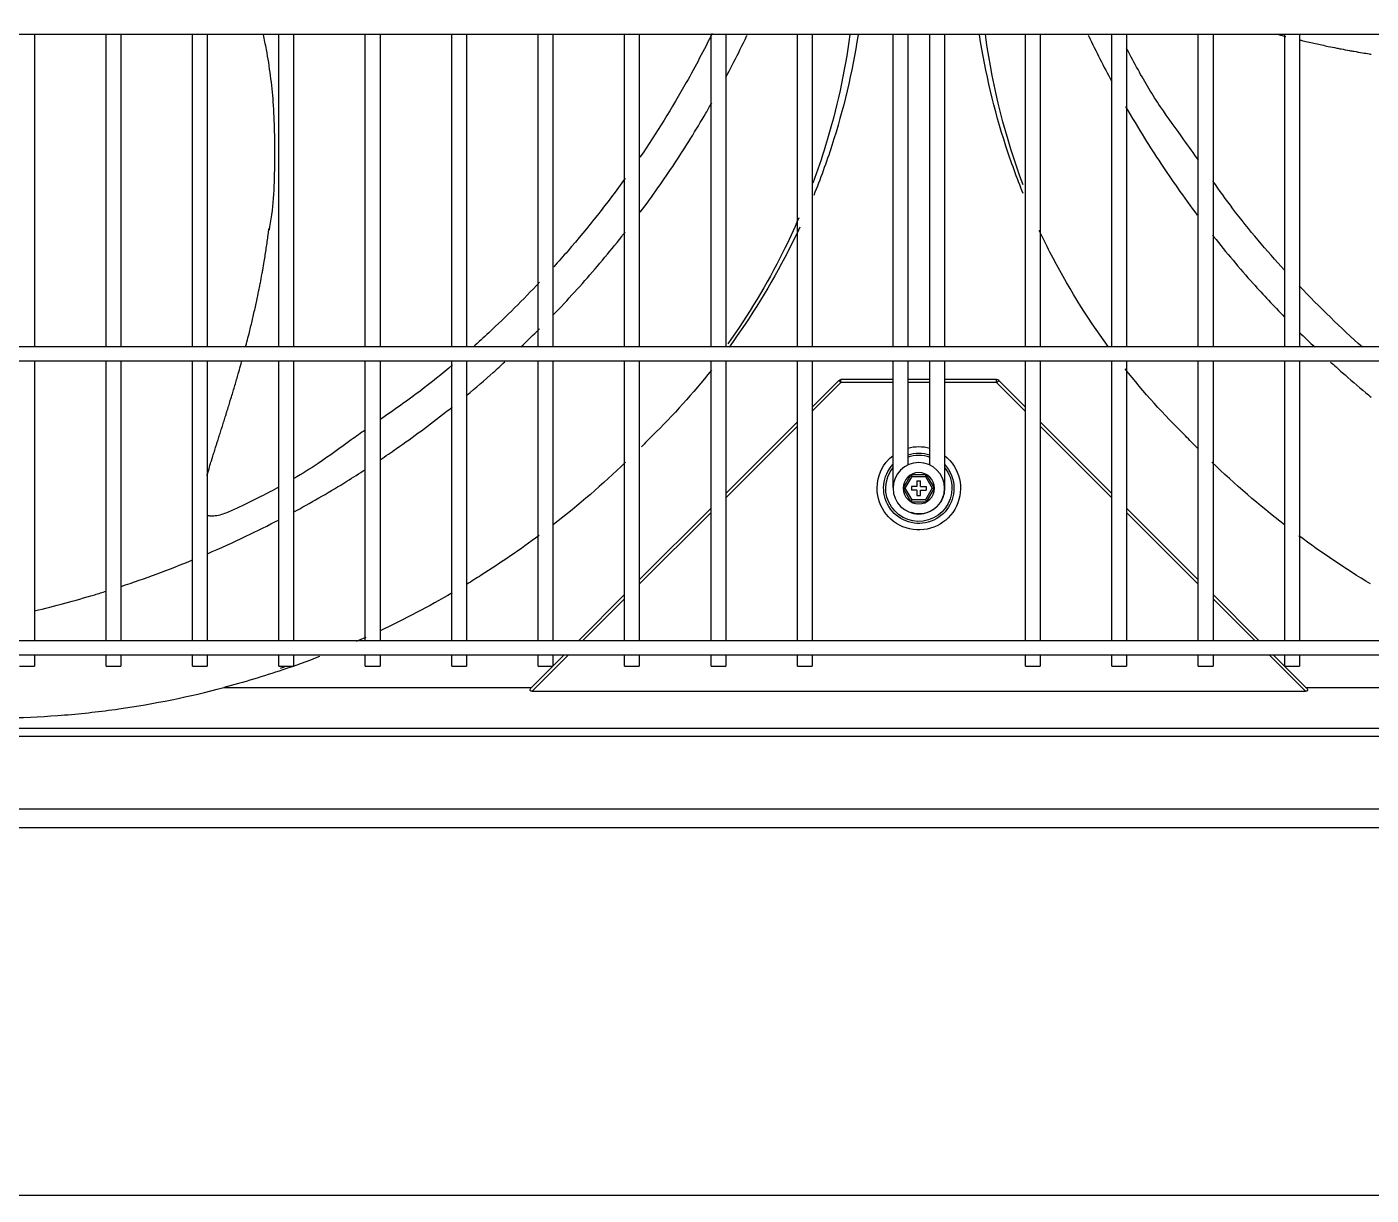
# Model space of a CAD drawing. Header units: millimetres. Extents: x 0 to 504600, y 0 to 118800.
# Drawn here: x 432140.8 to 432506.3, y 45578.4 to 45896.1 of the extents above; entities that cross this region are included whole.
import ezdxf

# ---------------------------------------------------------------- set-up
doc = ezdxf.new("R2010")
doc.units = ezdxf.units.MM
doc.header["$LTSCALE"] = 200
doc.layers.add('LG-AIRCON', color=240, linetype='Continuous')

# ---------------------------------------------------------------- blocks, each defined once
blk = doc.blocks.new('UXB1', base_point=(168674.67, -72229.04))
at = {"layer": 'LG-AIRCON', "color": 0}
for p, q in [((168093.75, -71467.16), (169255.13, -71467.16)), ((169255.13, -71472.16), (168093.75, -71472.16)), ((168148.66, -71491.95), (169200.23, -71491.95)), ((169198.7, -71494.07), (168150.18, -71494.07)), ((168485.48, -71505.19), (168569.18, -71505.19)), ((168577.98, -71513.99), (168568.98, -71504.99)), ((168569.31, -71504.19), (168779.56, -71504.19)), ((168579.11, -71513.99), (168569.31, -71504.19)), ((168779.56, -71504.19), (168769.76, -71513.99)), ((168779.89, -71504.99), (168770.9, -71513.99)), ((168779.69, -71505.19), (168863.4, -71505.19)), ((169201.5, -71513.99), (168146.95, -71513.99)), ((168429.98, -71510.99), (168433.98, -71510.99)), ((168433.98, -71513.99), (168433.98, -71510.99)), ((168453.48, -71510.99), (168453.48, -71513.99)), ((168453.48, -71510.99), (168457.47, -71510.99)), ((168457.47, -71513.99), (168457.47, -71510.99)), ((168476.97, -71510.99), (168476.97, -71513.99)), ((168476.97, -71510.99), (168480.97, -71510.99)), ((168480.97, -71513.99), (168480.97, -71510.99)), ((168500.47, -71510.99), (168500.47, -71513.99)), ((168500.47, -71510.99), (168504.47, -71510.99)), ((168504.47, -71513.99), (168504.47, -71510.99)), ((168523.96, -71510.99), (168523.96, -71513.99)), ((168523.96, -71510.99), (168527.96, -71510.99)), ((168527.96, -71513.99), (168527.96, -71510.99)), ((168547.46, -71510.99), (168547.46, -71513.99)), ((168547.46, -71510.99), (168551.46, -71510.99)), ((168551.46, -71513.99), (168551.46, -71510.99)), ((168570.96, -71510.99), (168570.96, -71513.99)), ((168570.96, -71510.99), (168574.96, -71510.99)), ((168574.96, -71513.99), (168574.96, -71510.99)), ((168594.45, -71510.99), (168594.45, -71513.99)), ((168594.45, -71510.99), (168598.45, -71510.99)), ((168598.45, -71513.99), (168598.45, -71510.99)), ((168617.95, -71510.99), (168617.95, -71513.99)), ((168617.95, -71510.99), (168621.95, -71510.99)), ((168621.95, -71513.99), (168621.95, -71510.99)), ((168641.45, -71510.99), (168641.45, -71513.99)), ((168641.45, -71510.99), (168645.45, -71510.99)), ((168645.45, -71513.99), (168645.45, -71510.99)), ((168703.44, -71510.99), (168703.44, -71513.99)), ((168703.44, -71510.99), (168707.44, -71510.99)), ((168707.44, -71513.99), (168707.44, -71510.99)), ((168726.93, -71510.99), (168726.93, -71513.99)), ((168726.93, -71510.99), (168730.93, -71510.99)), ((168730.93, -71513.99), (168730.93, -71510.99)), ((168750.43, -71510.99), (168750.43, -71513.99)), ((168750.43, -71510.99), (168754.43, -71510.99)), ((168754.43, -71513.99), (168754.43, -71510.99)), ((168773.93, -71510.99), (168773.93, -71513.99)), ((168773.93, -71510.99), (168777.92, -71510.99)), ((168777.92, -71513.99), (168777.92, -71510.99)), ((168146.95, -71517.99), (169201.5, -71517.99)), ((168433.98, -71593.98), (168433.98, -71517.99)), ((168453.48, -71517.99), (168453.48, -71593.98)), ((168457.47, -71593.98), (168457.47, -71517.99)), ((168476.97, -71517.99), (168476.97, -71593.98)), ((168480.97, -71593.98), (168480.97, -71517.99)), ((168500.47, -71517.99), (168500.47, -71593.98)), ((168504.47, -71593.98), (168504.47, -71517.99)), ((168523.96, -71517.99), (168523.96, -71593.98)), ((168527.96, -71593.98), (168527.96, -71517.99)), ((168547.46, -71517.99), (168547.46, -71593.98)), ((168551.46, -71593.98), (168551.46, -71517.99)), ((168570.96, -71517.99), (168570.96, -71593.98)), ((168574.96, -71593.98), (168574.96, -71517.99)), ((168594.45, -71530.46), (168581.98, -71517.99)), ((168594.45, -71529.33), (168583.11, -71517.99)), ((168594.45, -71517.99), (168594.45, -71593.98)), ((168598.45, -71593.98), (168598.45, -71517.99)), ((168617.95, -71517.99), (168617.95, -71593.98)), ((168621.95, -71593.98), (168621.95, -71517.99)), ((168641.45, -71517.99), (168641.45, -71593.98)), ((168645.45, -71593.98), (168645.45, -71517.99)), ((168703.44, -71517.99), (168703.44, -71593.98)), ((168707.44, -71593.98), (168707.44, -71517.99)), ((168726.93, -71517.99), (168726.93, -71593.98)), ((168730.93, -71593.98), (168730.93, -71517.99)), ((168750.43, -71517.99), (168750.43, -71593.98)), ((168765.77, -71517.99), (168754.43, -71529.33)), ((168766.9, -71517.99), (168754.43, -71530.46)), ((168754.43, -71593.98), (168754.43, -71517.99)), ((168773.93, -71517.99), (168773.93, -71593.98)), ((168777.92, -71593.98), (168777.92, -71517.99)), ((168617.95, -71552.83), (168598.45, -71533.33)), ((168617.95, -71553.96), (168598.45, -71534.46)), ((168750.43, -71533.32), (168730.93, -71552.82)), ((168750.43, -71534.46), (168730.93, -71553.95)), ((168641.45, -71576.32), (168621.95, -71556.83)), ((168641.45, -71577.45), (168621.95, -71557.96)), ((168670.19, -71559.39), (168672.31, -71555.71)), ((168672.6, -71556.21), (168670.77, -71559.39)), ((168672.31, -71555.71), (168676.56, -71555.71)), ((168672.31, -71555.71), (168672.6, -71556.21)), ((168676.27, -71556.21), (168672.6, -71556.21)), ((168673.94, -71557.39), (168674.94, -71557.39)), ((168673.94, -71558.89), (168673.94, -71557.39)), ((168674.94, -71557.39), (168674.94, -71558.89)), ((168676.27, -71556.21), (168676.56, -71555.71)), ((168678.11, -71559.39), (168676.27, -71556.21)), ((168676.56, -71555.71), (168678.69, -71559.39)), ((168726.93, -71556.82), (168707.44, -71576.32)), ((168726.93, -71557.95), (168707.44, -71577.45)), ((168667.44, -71559.58), (168667.44, -71573.32)), ((168672.31, -71563.07), (168670.19, -71559.39)), ((168670.19, -71559.39), (168670.77, -71559.39)), ((168670.77, -71559.39), (168672.6, -71562.57)), ((168673.94, -71558.89), (168672.44, -71558.89)), ((168672.44, -71559.89), (168672.44, -71558.89)), ((168673.94, -71559.89), (168672.44, -71559.89)), ((168673.94, -71561.39), (168673.94, -71559.89)), ((168673.94, -71561.39), (168674.94, -71561.39)), ((168674.94, -71558.89), (168676.44, -71558.89)), ((168674.94, -71559.89), (168674.94, -71561.39)), ((168674.94, -71559.89), (168676.44, -71559.89)), ((168676.27, -71562.57), (168678.11, -71559.39)), ((168676.44, -71559.89), (168676.44, -71558.89)), ((168678.69, -71559.39), (168676.56, -71563.07)), ((168678.11, -71559.39), (168678.69, -71559.39)), ((168681.43, -71573.32), (168681.43, -71559.53)), ((168672.31, -71563.07), (168672.6, -71562.57)), ((168676.56, -71563.07), (168672.31, -71563.07)), ((168672.6, -71562.57), (168676.27, -71562.57)), ((168676.27, -71562.57), (168676.56, -71563.07)), ((168671.44, -71573.32), (168671.44, -71565.72)), ((168677.44, -71565.72), (168677.44, -71573.32)), ((168677.44, -71571.24), (168677.44, -71593.98)), ((168681.43, -71593.98), (168681.43, -71571.24)), ((168667.44, -71573.32), (168667.44, -71576.15)), ((168667.44, -71576.15), (168667.44, -71579.81)), ((168667.44, -71576.15), (168667.44, -71576.15)), ((168671.44, -71576.15), (168671.44, -71573.32)), ((168671.44, -71579.81), (168671.44, -71576.15)), ((168677.44, -71576.15), (168677.44, -71579.81)), ((168681.43, -71579.81), (168681.43, -71576.15)), ((168667.44, -71579.81), (168667.44, -71582.63)), ((168667.44, -71579.81), (168667.44, -71579.81)), ((168671.44, -71582.63), (168671.44, -71579.81)), ((168653.27, -71588.15), (168645.44, -71580.32)), ((168652.7, -71588.71), (168645.44, -71581.45)), ((168667.44, -71582.63), (168667.44, -71593.98)), ((168671.44, -71593.98), (168671.44, -71582.63)), ((168703.44, -71580.31), (168695.61, -71588.15)), ((168703.44, -71581.45), (168696.17, -71588.71)), ((168652.7, -71588.71), (168653.27, -71588.15)), ((168667.44, -71588.15), (168653.27, -71588.15)), ((168653.27, -71588.15), (168653.27, -71588.95)), ((168667.44, -71588.95), (168653.27, -71588.95)), ((168677.44, -71588.15), (168671.44, -71588.15)), ((168677.44, -71588.95), (168671.44, -71588.95)), ((168695.61, -71588.15), (168681.43, -71588.15)), ((168695.61, -71588.95), (168681.43, -71588.95)), ((168695.61, -71588.15), (168695.61, -71588.95)), ((168695.61, -71588.15), (168696.17, -71588.71)), ((169266.49, -71593.97), (168081.96, -71593.97)), ((168081.96, -71597.97), (169266.49, -71597.97)), ((168433.98, -71682.77), (168433.98, -71597.98)), ((168453.48, -71597.98), (168453.48, -71682.77)), ((168457.47, -71682.77), (168457.47, -71597.98)), ((168476.97, -71597.98), (168476.97, -71682.77)), ((168480.97, -71682.77), (168480.97, -71597.98)), ((168500.47, -71597.98), (168500.47, -71682.77)), ((168504.47, -71682.77), (168504.47, -71597.98)), ((168523.96, -71597.98), (168523.96, -71682.77)), ((168527.96, -71682.77), (168527.96, -71597.98)), ((168547.46, -71597.98), (168547.46, -71682.77)), ((168551.46, -71682.77), (168551.46, -71597.98)), ((168570.96, -71597.98), (168570.96, -71682.77)), ((168574.96, -71682.77), (168574.96, -71597.98)), ((168594.45, -71597.98), (168594.45, -71682.77)), ((168598.45, -71682.77), (168598.45, -71597.98)), ((168617.95, -71597.98), (168617.95, -71682.77)), ((168621.95, -71682.77), (168621.95, -71597.98)), ((168641.45, -71597.98), (168641.45, -71682.77)), ((168645.45, -71682.77), (168645.45, -71597.98)), ((168667.44, -71597.98), (168667.44, -71682.76)), ((168671.44, -71682.76), (168671.44, -71597.98)), ((168677.44, -71597.97), (168677.44, -71682.76)), ((168681.43, -71682.76), (168681.43, -71597.97)), ((168703.44, -71597.98), (168703.44, -71682.77)), ((168707.44, -71682.77), (168707.44, -71597.98)), ((168726.93, -71597.98), (168726.93, -71682.77)), ((168730.93, -71682.77), (168730.93, -71597.98)), ((168750.43, -71597.98), (168750.43, -71682.77)), ((168754.43, -71682.77), (168754.43, -71597.98)), ((168773.93, -71597.98), (168773.93, -71682.77)), ((168777.92, -71682.77), (168777.92, -71597.98)), ((169266.49, -71682.76), (168081.96, -71682.76))]:
    blk.add_line(p, q, dxfattribs=at)
for radius in [7, 4.25, 4.25]:
    blk.add_circle((168674.44, -71559.39), radius, dxfattribs=at)
for centre, radius, start, end in [((168674.44, -71559.39), 11.33, 308.1431, 180), ((168674.44, -71559.39), 9.56, 0, 222.9805), ((168674.44, -71559.39), 9, 0, 218.9644), ((168674.44, -71559.39), 11.33, 180, 231.8625), ((168674.44, -71559.39), 9, 321.0412, 0), ((168674.44, -71559.39), 9.56, 317.0194, 0), ((168674.44, -71559.39), 9, 250.5432, 289.4569), ((168674.44, -71559.39), 9.56, 251.7356, 288.2642), ((168674.44, -71559.39), 11.33, 254.6607, 285.3394), ((168653.27, -71588.15), 0.8, 225, 270)]:
    blk.add_arc(centre, radius, start, end, dxfattribs=at)
at = {"layer": 'LG-AIRCON', "color": 0, "extrusion": (0, 0, -1)}
blk.add_arc((-168695.61, -71588.15), 0.8, 225, 270, dxfattribs=at)
at = {"layer": 'LG-AIRCON', "color": 0}
for centre, major_axis in [((168570.11, -71504.99), (-1.37, 0.57)), ((168778.76, -71504.99), (1.37, 0.57))]:
    blk.add_ellipse(centre, major_axis=major_axis, ratio=0.414214, start_param=5.497787, end_param=7.068583, dxfattribs=at)
for points, knots in [([(168367.49, -71496.19), (168377.46, -71496.25), (168387.43, -71496.35), (168402.38, -71496.55), (168407.37, -71496.62), (168417.34, -71496.78), (168422.32, -71496.85), (168432.29, -71497.1), (168437.28, -71497.34), (168447.16, -71498.15), (168452.06, -71498.7), (168466.61, -71500.78), (168476.13, -71502.72), (168485.48, -71505.19)], [0, 0, 0, 0, 0.25, 0.25, 0.375, 0.375, 0.5, 0.5, 0.625, 0.625, 0.75, 0.75, 1, 1, 1, 1]), ([(168434.06, -71526.05), (168439.54, -71527.36), (168446.04, -71529.11), (168452.47, -71531.08), (168453.51, -71531.41)], [0, 0, 0, 0, 0.838104, 1, 1, 1, 1]), ([(168571.2, -71546.56), (168566.11, -71542.76), (168560.86, -71539.15), (168554.17, -71534.91), (168552.85, -71534.09), (168551.53, -71533.29)], [0, 0, 0, 0, 0.803702, 0.803702, 1, 1, 1, 1]), ([(168481.03, -71541.59), (168484.55, -71543.1), (168491.1, -71546.07), (168497.54, -71549.28), (168500.53, -71550.84)], [0, 0, 0, 0, 0.53182, 1, 1, 1, 1]), ([(168500.47, -71559.73), (168498.85, -71558.84), (168495.3, -71556.98), (168490.67, -71554.66), (168486.54, -71552.75), (168483.84, -71551.87), (168481.91, -71551.78), (168481.22, -71551.94), (168480.96, -71552.04)], [0, 0, 0, 0, 0.264162, 0.571071, 0.733206, 0.891725, 0.957075, 1, 1, 1, 1]), ([(168504.5, -71552.95), (168504.76, -71553.09), (168509.65, -71555.74), (168516.21, -71559.55), (168522.37, -71563.44), (168524.05, -71564.53)], [0, 0, 0, 0, 0.038243, 0.734735, 1, 1, 1, 1]), ([(168681.43, -71559.39), (168681.43, -71558.78), (168681.29, -71557.65), (168680.53, -71555.71), (168679.11, -71553.98), (168677.23, -71552.89), (168675.39, -71552.38), (168673.79, -71552.37), (168672.79, -71552.66), (168672.43, -71552.82)], [0, 0, 0, 0, 0.137285, 0.262147, 0.473488, 0.63553, 0.754235, 0.906368, 1, 1, 1, 1]), ([(168480.92, -71562.75), (168480.97, -71562.92), (168481.13, -71563.48), (168481.37, -71564.31), (168481.68, -71565.37), (168481.96, -71566.32), (168482.26, -71567.3), (168482.57, -71568.29), (168482.93, -71569.44), (168483.3, -71570.62), (168483.63, -71571.66), (168483.97, -71572.72), (168484.36, -71573.95), (168484.76, -71575.21), (168485.15, -71576.45), (168485.55, -71577.73), (168485.96, -71579.02), (168486.37, -71580.35), (168486.79, -71581.69), (168487.21, -71583.06), (168487.63, -71584.43), (168488.05, -71585.81), (168488.51, -71587.38), (168488.97, -71588.95), (168489.38, -71590.36), (168489.83, -71591.95), (168490.15, -71593.1), (168490.37, -71593.89), (168490.39, -71593.97)], [0, 0, 0, 0, 0.021221, 0.066801, 0.097188, 0.142768, 0.173155, 0.203541, 0.249122, 0.294702, 0.325088, 0.355475, 0.401055, 0.446635, 0.477022, 0.522602, 0.568182, 0.598569, 0.644149, 0.689729, 0.720116, 0.765696, 0.811276, 0.856856, 0.902436, 0.932823, 0.993597, 1, 1, 1, 1]), ([(168524, -71575.29), (168522.71, -71574.39), (168518.44, -71571.37), (168512.13, -71566.66), (168506.79, -71563.33), (168504.53, -71562.01)], [0, 0, 0, 0, 0.202389, 0.669659, 1, 1, 1, 1]), ([(168527.98, -71567.12), (168529.49, -71568.14), (168535.55, -71572.28), (168542.05, -71577.11), (168546.97, -71581), (168547.55, -71581.47)], [0, 0, 0, 0, 0.224879, 0.906883, 1, 1, 1, 1]), ([(168547.71, -71592.92), (168544.84, -71590.49), (168538.47, -71585.37), (168531.71, -71580.65), (168528.04, -71578.11)], [0, 0, 0, 0, 0.462065, 1, 1, 1, 1]), ([(168551.52, -71584.69), (168553.97, -71586.72), (168557.45, -71589.7), (168560.83, -71592.79), (168561.86, -71593.74)], [0, 0, 0, 0, 0.695118, 1, 1, 1, 1]), ([(168786.41, -71593.71), (168787.44, -71592.77), (168790.59, -71589.95), (168794.27, -71586.78), (168796.92, -71584.57), (168797.4, -71584.18)], [0, 0, 0, 0, 0.288093, 0.872679, 1, 1, 1, 1]), ([(168491.47, -71597.98), (168491.48, -71598.01), (168491.68, -71598.78), (168491.97, -71599.93), (168492.4, -71601.61), (168492.77, -71603.12), (168493.18, -71604.85), (168493.59, -71606.58), (168493.98, -71608.31), (168494.36, -71610.04), (168494.76, -71611.96), (168495.12, -71613.69), (168495.5, -71615.63), (168495.79, -71617.18), (168496.14, -71619.13), (168496.44, -71620.88), (168496.77, -71622.86), (168497.04, -71624.65), (168497.31, -71626.47), (168497.56, -71628.29), (168497.72, -71629.5), (168497.79, -71630.11)], [0, 0, 0, 0, 0.003613, 0.076073, 0.112302, 0.166647, 0.220991, 0.275335, 0.32968, 0.384024, 0.438368, 0.510827, 0.547057, 0.619516, 0.655746, 0.728205, 0.782549, 0.836893, 0.891238, 0.945582, 1, 1, 1, 1]), ([(168571.31, -71615.4), (168566.91, -71610.72), (168560.98, -71604.82), (168554.74, -71599.1), (168553.34, -71597.83)], [0, 0, 0, 0, 0.777017, 1, 1, 1, 1]), ([(168642.11, -71630.44), (168641.08, -71628.23), (168640.02, -71626.05), (168634.26, -71614.81), (168628.85, -71606.02), (168622.84, -71597.79)], [0, 0, 0, 0, 0.192969, 0.192969, 1, 1, 1, 1]), ([(168725.9, -71597.96), (168720, -71606.06), (168714.73, -71614.62), (168709.1, -71625.58), (168708.14, -71627.53), (168707.21, -71629.5)], [0, 0, 0, 0, 0.823029, 0.823029, 1, 1, 1, 1]), ([(168641.83, -71632.9), (168640.46, -71629.74), (168639.01, -71626.62), (168633.13, -71614.86), (168628.14, -71606.55), (168622.51, -71598.64)], [0, 0, 0, 0, 0.260427, 0.260427, 1, 1, 1, 1]), ([(168575.1, -71606.61), (168575.83, -71607.36), (168578.5, -71610.14), (168582.98, -71615.05), (168588.46, -71621.39), (168592.3, -71626.11), (168594.33, -71628.7), (168594.65, -71629.11)], [0, 0, 0, 0, 0.10453, 0.387673, 0.668723, 0.947676, 1, 1, 1, 1]), ([(168754.25, -71628.32), (168754.37, -71628.18), (168757.93, -71623.65), (168764.27, -71616.04), (168770.95, -71608.99), (168773.82, -71606)], [0, 0, 0, 0, 0.019072, 0.581193, 1, 1, 1, 1]), ([(168594.61, -71643.68), (168589.78, -71636.95), (168583.41, -71628.85), (168576.48, -71621.03), (168575.19, -71619.6)], [0, 0, 0, 0, 0.816114, 1, 1, 1, 1]), ([(168773.85, -71618.73), (168768.97, -71624.04), (168762.25, -71631.91), (168756.19, -71640.4), (168754.4, -71642.95)], [0, 0, 0, 0, 0.70386, 1, 1, 1, 1]), ([(168497.86, -71629.59), (168497.92, -71629.88), (168499.1, -71636.02), (168499.46, -71647.72), (168499.28, -71663.85), (168497.78, -71675.36), (168496.54, -71681.44), (168496.24, -71682.79)], [0, 0, 0, 0, 0.017033, 0.353101, 0.655124, 0.923021, 1, 1, 1, 1]), ([(168598.73, -71634.45), (168600.36, -71636.63), (168603.54, -71641.04), (168608.11, -71647.75), (168612.46, -71654.54), (168615.78, -71660.06), (168617.65, -71663.3), (168618.19, -71664.24)], [0, 0, 0, 0, 0.229373, 0.457693, 0.68426, 0.909075, 1, 1, 1, 1]), ([(168730.67, -71663.24), (168732.35, -71660.32), (168736.84, -71652.8), (168743.36, -71642.93), (168748.32, -71636.1), (168750.15, -71633.66)], [0, 0, 0, 0, 0.284794, 0.741705, 1, 1, 1, 1]), ([(168657.94, -71682.73), (168656.36, -71672.46), (168653.95, -71662.34), (168649.31, -71647.99), (168647.67, -71643.48), (168645.86, -71639.04)], [0, 0, 0, 0, 0.681342, 0.681342, 1, 1, 1, 1]), ([(168702.82, -71639.54), (168701.1, -71643.8), (168699.53, -71648.11), (168694.93, -71662.3), (168692.54, -71672.38), (168690.95, -71682.7)], [0, 0, 0, 0, 0.306385, 0.306385, 1, 1, 1, 1]), ([(168702.82, -71641.87), (168697.99, -71654.79), (168694.6, -71668.16), (168692.64, -71682.2), (168692.61, -71682.46), (168692.57, -71682.73)], [0, 0, 0, 0, 0.981495, 0.981495, 1, 1, 1, 1]), ([(168655.72, -71682.75), (168654.34, -71672.56), (168652.14, -71662.51), (168648.05, -71649.15), (168646.88, -71645.72), (168645.62, -71642.32)], [0, 0, 0, 0, 0.742253, 0.742253, 1, 1, 1, 1]), ([(168618.28, -71683.09), (168616.07, -71678.63), (168610.09, -71667.28), (168603.17, -71656.1), (168598.61, -71649.4)], [0, 0, 0, 0, 0.392123, 1, 1, 1, 1]), ([(168750.45, -71648.62), (168749.16, -71650.47), (168745.77, -71655.3), (168739.86, -71663.22), (168734.88, -71671.56), (168732.01, -71677.02), (168730.99, -71679), (168730.93, -71679.12)], [0, 0, 0, 0, 0.188637, 0.492926, 0.817568, 0.9884, 1, 1, 1, 1]), ([(168621.97, -71671.11), (168622.71, -71672.51), (168624.65, -71676.22), (168626.55, -71680.07), (168627.72, -71682.51), (168627.77, -71682.61)], [0, 0, 0, 0, 0.36828, 0.975008, 1, 1, 1, 1]), ([(168720.52, -71682.61), (168720.56, -71682.51), (168722.59, -71678.28), (168724.72, -71674.09), (168726.89, -71670.05)], [0, 0, 0, 0, 0.023633, 1, 1, 1, 1]), ([(168777.89, -71681.34), (168778.21, -71681.26), (168779.1, -71681.05), (168780.57, -71680.71), (168782.3, -71680.32), (168784.03, -71679.94), (168785.95, -71679.53), (168787.69, -71679.18), (168789.62, -71678.8), (168791.17, -71678.51), (168793.12, -71678.16), (168794.88, -71677.85), (168796.44, -71677.6), (168797.23, -71677.47), (168797.42, -71677.44)], [0, 0, 0, 0, 0.04892, 0.138223, 0.227526, 0.316829, 0.406131, 0.525202, 0.584737, 0.703807, 0.763342, 0.882413, 0.971716, 1, 1, 1, 1])]:
    blk.add_open_spline(points, degree=3, knots=knots, dxfattribs=at)
for points in [[(168501.53, -71510.01), (168496.23, -71508.22), (168490.88, -71506.62), (168485.48, -71505.19)], [(168501.97, -71510.79), (168501.57, -71510.66), (168501.18, -71510.53), (168500.78, -71510.4)], [(168511.53, -71513.62), (168508.23, -71512.35), (168504.89, -71511.14), (168501.53, -71510.01)], [(168524.06, -71518.84), (168523.19, -71518.45), (168522.31, -71518.06), (168521.44, -71517.68)], [(168547.61, -71530.96), (168541.21, -71527.22), (168534.67, -71523.78), (168527.98, -71520.64)], [(168457.56, -71532.71), (168464.12, -71534.87), (168470.6, -71537.27), (168476.99, -71539.9)], [(168797.23, -71533.36), (168790.51, -71537.45), (168784.01, -71541.83), (168777.74, -71546.5)], [(168594.74, -71566.46), (168588.49, -71560.48), (168581.94, -71554.83), (168575.11, -71549.53)], [(168773.91, -71549.41), (168767.02, -71554.75), (168760.4, -71560.46), (168754.07, -71566.52)], [(168601.96, -71573.64), (168601.01, -71572.65), (168600.05, -71571.67), (168599.08, -71570.7)], [(168750.23, -71570.28), (168749.12, -71571.39), (168748.01, -71572.51), (168746.92, -71573.64)], [(168618.05, -71591.5), (168613.07, -71585.24), (168607.71, -71579.29), (168601.96, -71573.64)], [(168746.92, -71573.64), (168741.04, -71579.41), (168735.58, -71585.48), (168730.53, -71591.86)], [(168566.2, -71597.82), (168567.92, -71599.46), (168569.63, -71601.11), (168571.34, -71602.76)], [(168795.04, -71597.8), (168789.15, -71603.05), (168783.43, -71608.61), (168777.85, -71614.45)], [(168777.89, -71601.84), (168779.27, -71600.48), (168780.66, -71599.13), (168782.06, -71597.79)], [(168772.25, -71682.75), (168772.91, -71682.58), (168773.57, -71682.41), (168774.23, -71682.24)]]:
    blk.add_open_spline(points, degree=3, dxfattribs=at)
blk = doc.blocks.new('UXB+UXC')
at = {"layer": 'LG-AIRCON', "color": 0}
blk.add_blockref('UXB1', (1828.38, -0.17), dxfattribs=at)

msp = doc.modelspace()

# ---------------------------------------------------------------- linework, layer by layer
at = {"layer": 'LG-AIRCON', "color": 8}
msp.add_lwpolyline([(430024.22, 45578.42), (433104.22, 45578.42), (433104.22, 46538.42), (430024.22, 46538.42)], close=True, dxfattribs=at)

# ---------------------------------------------------------------- block references
at = {"layer": 'LG-AIRCON', "color": 142, "xscale": -1, "rotation": 180}
msp.add_blockref('UXB+UXC', (430555.17, 46440.12), dxfattribs=at)

doc.saveas('drawing.dxf')
